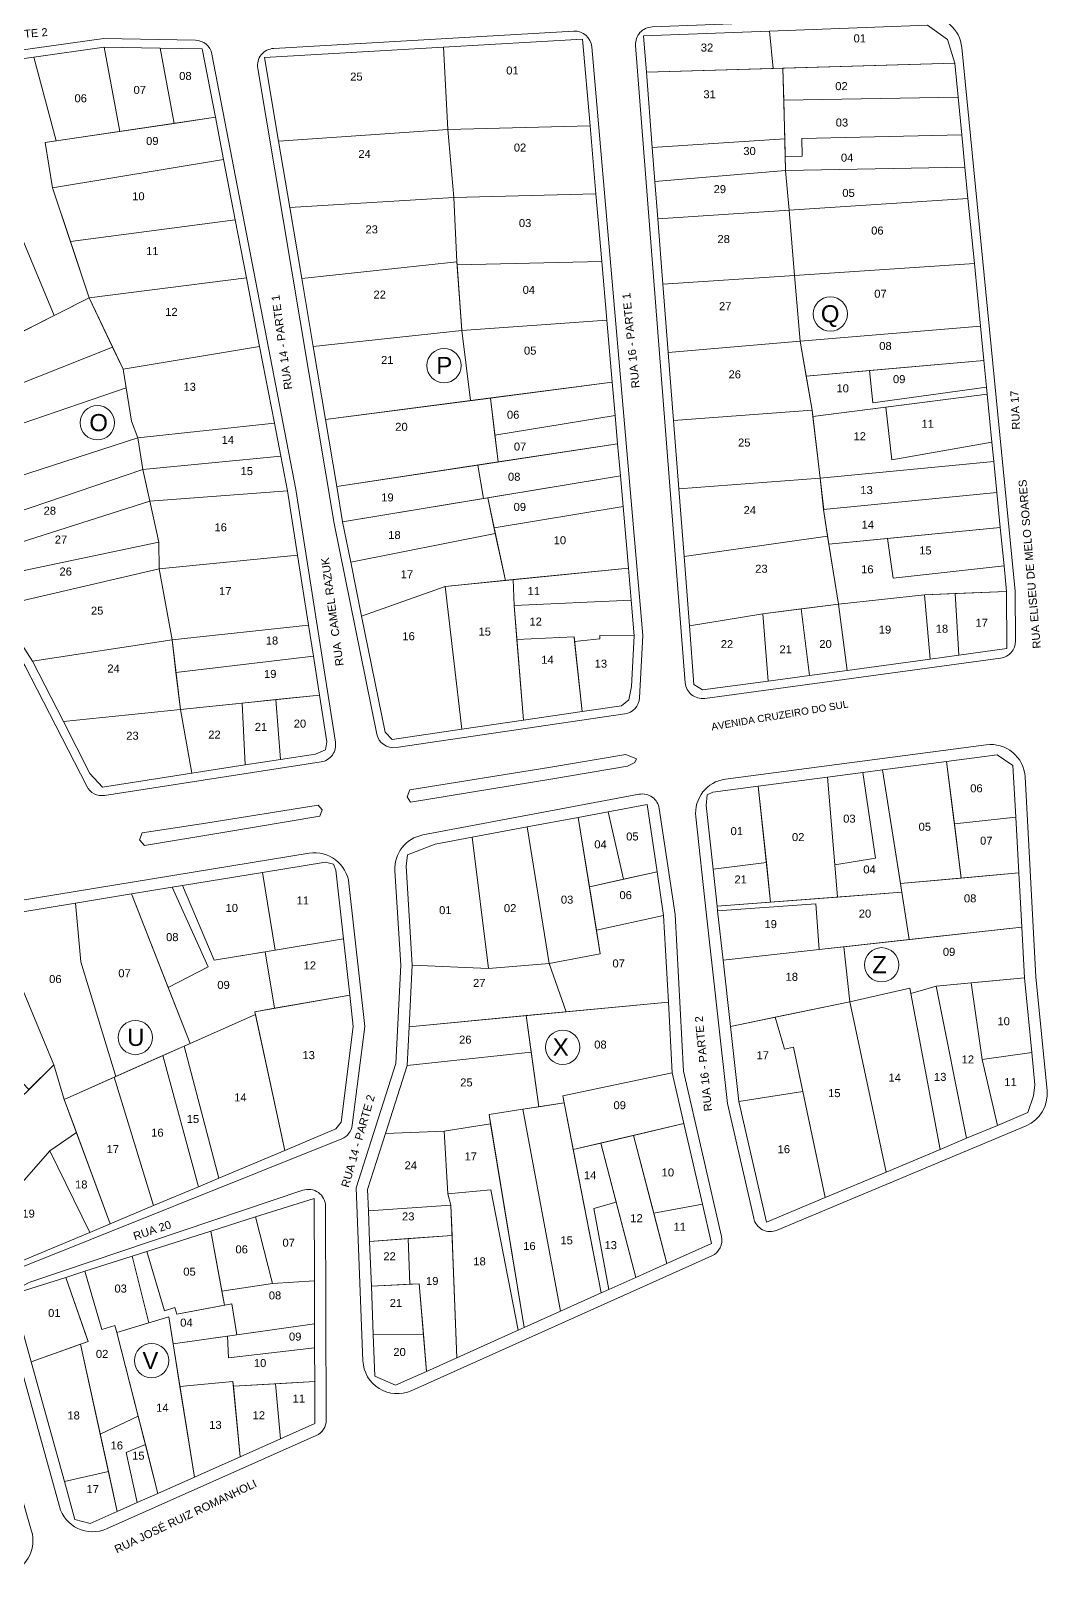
# Model space of a CAD drawing. Header units: inches. Extents: x 1 to 655, y 1 to 567.
# Drawn here: x 477.2 to 654.9, y 76.8 to 346.4 of the extents above; entities that cross this region are included whole.
import ezdxf
from ezdxf.enums import TextEntityAlignment as Align

# ---------------------------------------------------------------- set-up
doc = ezdxf.new("R2010")
doc.units = ezdxf.units.IN
doc.header["$MEASUREMENT"] = 0
for name, color, linetype, lineweight in [('URB - Lote', 253, 'Continuous', 5), ('URB - Lote - Número', 7, 'Continuous', 0), ('URB - Quadra - Contorno', 7, 'Continuous', 20), ('URB - Quadra - Letra', 7, 'Continuous', 15), ('URB - Rua - Nome', 7, 'Continuous', 0)]:
    doc.layers.add(name, color=color, linetype=linetype, lineweight=lineweight)
doc.styles.get("Standard").update_dxf_attribs({"font": 'arial.ttf'})

msp = doc.modelspace()

# ---------------------------------------------------------------- linework, layer by layer
at = {"layer": 'URB - Lote'}
for points in [[(584.33, 345.49), (606.35, 346.33), (607.03, 339.78), (584.83, 339.11)], [(634, 347.38), (606.35, 346.33), (607.03, 339.78), (638.75, 340.74), (637.51, 344.87)], [(477.73, 341.78), (481.66, 327.12), (492.79, 328.77), (490.05, 343.5)], [(490.05, 343.5), (492.79, 328.77), (502.25, 330.17), (499.81, 343.33)], [(499.81, 343.33), (502.25, 330.17), (509.47, 331.24), (507.15, 343.2)], [(573.67, 344.89), (549.35, 343.49), (550.1, 329.13), (574.98, 329.76)], [(456.33, 336.92), (464.74, 321.07), (476.03, 293.92), (481.29, 296.57), (463.27, 339.77)], [(463.27, 339.77), (481.29, 296.57), (487.41, 299.66), (481.01, 318.88), (479.68, 326.82), (481.66, 327.12), (477.73, 341.78)], [(584.83, 339.11), (608.7, 339.83), (609.04, 327.46), (585.85, 325.98)], [(638.75, 340.74), (608.7, 339.83), (608.85, 334.24), (639.33, 334.78)], [(639.33, 334.78), (608.85, 334.24), (609.13, 324.4), (612.1, 324.47), (612.02, 327.53), (639.98, 328.2)], [(509.47, 331.24), (479.68, 326.82), (481.01, 318.88), (510.88, 323.89)], [(551.17, 317.22), (522.49, 315.44), (520.53, 327.09), (550.1, 329.13)], [(574.98, 329.76), (550.1, 329.13), (551.17, 317.22), (576.01, 317.87)], [(510.88, 323.89), (481.01, 318.88), (484.13, 309.52), (512.93, 313.32)], [(609.78, 314.98), (586.83, 313.47), (586.32, 320.02), (609.19, 321.96)], [(640.53, 322.54), (609.19, 321.96), (609.78, 314.98), (641.07, 317.03)], [(522.49, 315.44), (524.57, 303.04), (551.7, 305.98), (551.17, 317.22)], [(576.01, 317.87), (551.17, 317.22), (551.7, 305.98), (551.74, 305.46), (577.04, 306)], [(641.07, 317.03), (609.78, 314.98), (610.75, 303.55), (642.19, 305.68)], [(512.93, 313.32), (484.13, 309.52), (487.41, 299.66), (514.89, 303.16)], [(524.57, 303.04), (551.7, 305.98), (552.54, 293.95), (526.57, 291.16)], [(577.04, 306), (551.74, 305.46), (552.54, 293.95), (577.93, 295.74)], [(642.19, 305.68), (610.75, 303.55), (611.72, 292.06), (643.26, 294.73)], [(514.89, 303.16), (487.41, 299.66), (493.32, 287.16), (517.21, 291.14)], [(451.96, 275.38), (491.49, 291.04), (487.41, 299.66), (448.83, 280.2)], [(526.57, 291.16), (552.54, 293.95), (554.08, 281.68), (528.72, 278.37)], [(577.93, 295.74), (552.54, 293.95), (554.08, 281.68), (578.87, 284.92)], [(493.85, 283.91), (493.32, 287.16), (491.49, 291.04), (451.96, 275.38), (455.06, 270.62)], [(517.21, 291.14), (493.32, 287.16), (494.8, 278.1), (495.91, 275.15), (519.8, 277.76)], [(455.06, 270.62), (493.85, 283.91), (494.8, 278.1), (495.91, 275.15), (459.71, 263.46)], [(578.87, 284.92), (557.56, 282.13), (558.35, 275.66), (579.37, 279.08), (578.87, 284.92)], [(528.72, 278.37), (557.56, 282.13), (558.93, 270.95), (530.68, 266.66)], [(519.8, 277.76), (495.91, 275.15), (496.8, 269.62), (520.91, 271.99)], [(579.37, 279.08), (558.35, 275.66), (558.93, 270.95), (579.8, 274.12)], [(589.57, 278.18), (613.83, 280.03), (615.23, 268.12), (590.5, 266.24)], [(579.8, 274.12), (555.37, 270.41), (556.37, 264.56), (580.29, 268.51)], [(465.94, 253.87), (498, 264.1), (496.8, 269.62), (463.13, 258.2)], [(520.91, 271.99), (496.8, 269.62), (498, 264.1), (522.09, 265.9)], [(530.68, 266.66), (555.37, 270.41), (556.37, 264.56), (531.72, 260.49)], [(580.29, 268.51), (557.09, 264.68), (558.21, 259.45), (580.75, 263.17)], [(591.42, 254.42), (616.53, 257.95), (615.78, 262.64), (615.23, 268.12), (590.5, 266.24)], [(499.67, 252.29), (499.56, 256.95), (498, 264.1), (522.09, 265.9), (523.84, 254.66)], [(531.72, 260.49), (557.09, 264.68), (558.42, 258.47), (533.15, 253.41)], [(646.12, 265.63), (615.78, 262.64), (616.75, 256.59), (646.72, 259.51)], [(499.56, 256.95), (498, 264.1), (465.94, 253.87), (468.25, 250.32)], [(558.21, 259.45), (560.2, 250.25), (581.68, 252.39), (580.75, 263.17)], [(647.38, 252.78), (627.97, 250.65), (627, 257.59), (646.72, 259.51)], [(471.29, 245.65), (499.67, 252.29), (499.56, 256.95), (468.25, 250.32)], [(533.15, 253.41), (558.42, 258.47), (560.2, 250.25), (549.65, 249.2), (535.05, 244.01)], [(591.42, 254.42), (616.53, 257.95), (618.42, 246.08), (605.2, 244.38), (592.37, 242.29), (591.42, 254.42)], [(525.73, 242.43), (501.89, 239.83), (499.67, 252.29), (523.84, 254.66), (525.75, 242.43)], [(477.48, 236.12), (501.89, 239.83), (499.67, 252.29), (471.29, 245.65)], [(581.68, 252.39), (561.54, 250.38), (561.7, 245.85), (582.16, 246.8)], [(552.59, 224.21), (549.65, 249.2), (535.05, 244.01), (539.16, 223.7), (540.38, 222.41)], [(563.35, 225.8), (561.7, 245.85), (561.54, 250.38), (549.65, 249.2), (552.59, 224.21)], [(639.45, 237.16), (638.85, 247.93), (647.81, 248.3), (647.89, 238.31)], [(562.19, 239.89), (572.19, 240.34), (572.28, 239.54), (576.7, 240.01), (576.7, 240.62), (582.7, 240.57), (582.16, 246.8), (561.7, 245.85)], [(613.35, 233.61), (611.93, 245.25), (618.42, 246.08), (619.92, 234.5)], [(619.92, 234.5), (618.42, 246.08), (633.47, 247.7), (634.45, 236.48)], [(634.45, 236.48), (633.47, 247.7), (638.85, 247.93), (639.45, 237.16)], [(606.12, 232.63), (605.2, 244.38), (611.93, 245.25), (613.35, 233.61)], [(526.61, 236.96), (502.58, 234.11), (501.89, 239.83), (525.75, 242.43)], [(573.6, 227.31), (572.19, 240.34), (562.19, 239.89), (563.35, 225.8)], [(582.7, 240.57), (576.7, 240.62), (576.7, 240.01), (572.28, 239.54), (573.6, 227.31), (580.48, 228.32), (581.75, 229.36), (582.24, 231.7)], [(482.89, 225.53), (503.36, 227.64), (501.89, 239.83), (477.48, 236.12)], [(527.66, 230.19), (503.36, 227.64), (502.58, 234.11), (526.61, 236.96)], [(520.87, 218.92), (520.07, 229.39), (514.18, 228.77), (514.67, 217.96)], [(527.66, 230.19), (520.07, 229.39), (520.87, 218.92), (526.97, 219.86), (528.72, 220.63), (528.95, 221.98)], [(482.89, 225.53), (503.36, 227.64), (505.33, 216.51), (489.76, 214.1), (487.5, 216.49)], [(637.34, 218.56), (639.87, 198.18), (629.27, 197.21), (629.27, 197.21), (626.15, 217.09)], [(622.71, 216.63), (616.52, 215.82), (617.78, 200.51), (624.89, 201.63)], [(626.15, 217.09), (622.71, 216.63), (624.89, 201.63), (617.78, 200.51), (618.24, 194.84), (629.5, 195.69)], [(584.97, 211.06), (586.72, 199.27), (580.84, 197.97), (578.16, 209.77)], [(572.91, 208.79), (576.76, 184.91), (567.83, 183.23), (563.99, 207.11)], [(578.16, 209.77), (580.84, 197.97), (574.87, 196.65), (572.91, 208.79)], [(649.43, 208.81), (638.69, 207.67), (639.87, 198.18), (649.96, 199.1)], [(554.38, 205.3), (557.24, 182.36), (543.9, 182.95), (542.81, 200.26), (543.07, 202.24), (547.91, 204.09), (554.38, 205.3)], [(563.99, 207.11), (567.83, 183.23), (557.24, 182.36), (554.38, 205.3), (563.99, 207.11)], [(586.72, 199.27), (574.87, 196.65), (576.09, 189.08), (587.85, 191.61)], [(649.96, 199.1), (629.27, 197.21), (630.8, 187.42), (650.48, 189.59)], [(629.5, 195.69), (597.21, 193.26), (597.3, 192.42), (614.47, 193.68), (615.02, 185.67), (630.8, 187.42)], [(587.85, 191.61), (576.09, 189.08), (576.76, 184.91), (567.83, 183.23), (570.8, 174.78), (588.68, 176.49)], [(614.47, 193.68), (597.3, 192.42), (598.25, 183.82), (615.02, 185.67)], [(557.24, 182.36), (567.83, 183.23), (570.8, 174.78), (543.36, 172.17), (543.9, 182.95)], [(626.75, 146.74), (620.4, 176.53), (630.92, 178.93), (636.21, 150.71), (626.75, 146.74)], [(636.21, 150.71), (631.1, 177.97), (635.48, 179.25), (640.82, 152.65)], [(640.82, 152.65), (635.48, 179.25), (641.6, 179.84), (643.54, 166.42), (646.21, 154.91)], [(588.68, 176.49), (563.79, 174.12), (566.01, 158.17), (570.44, 158.88), (570.21, 160.06), (589.36, 164.1)], [(543.36, 172.17), (563.79, 174.12), (564.68, 167.7), (543.02, 165.38)], [(600.98, 159.08), (612.2, 160.82), (610.56, 168.61), (608.98, 168.25), (607.33, 173.84), (599.53, 172.23)], [(646.21, 154.91), (643.54, 166.42), (652.22, 167.69), (652.78, 162.01), (652.54, 160.06), (651.51, 157.14), (646.21, 154.91)], [(589.36, 164.1), (570.21, 160.06), (572.04, 150.68), (591.4, 155.22)], [(616.09, 142.27), (605.82, 137.96), (600.98, 159.08), (612.2, 160.82)], [(569.84, 122.42), (563.26, 157.74), (557.33, 156.8), (563.48, 119.57), (569.84, 122.42)], [(576.94, 125.6), (570.44, 158.88), (563.26, 157.74), (569.84, 122.42)], [(549.5, 153.91), (539.22, 153.51), (536.08, 143.72), (536.23, 139.97), (550.67, 140.98), (550.11, 142.92)], [(557.6, 155.17), (549.5, 153.91), (550.11, 142.92), (557.61, 143.65), (562.4, 119.08), (563.48, 119.57)], [(591.4, 155.22), (582.59, 153.16), (586.13, 139.55), (594.63, 141.11)], [(588.42, 130.76), (582.59, 153.16), (576.88, 151.82), (582.98, 128.32)], [(557.61, 143.65), (550.11, 142.92), (550.67, 140.98), (551.71, 114.28), (562.4, 119.08)], [(536.23, 139.97), (550.67, 140.98), (550.88, 135.63), (536.44, 134.63)], [(582.98, 128.32), (579.56, 141.5), (575.64, 140.37), (578.28, 126.21)], [(594.63, 141.11), (586.13, 139.55), (588.42, 130.76), (596.2, 134.25)], [(536.44, 134.63), (543.21, 135.1), (543.49, 127.12), (536.76, 126.79)], [(551.71, 114.28), (551.01, 132.19), (550.88, 135.63), (543.21, 135.1), (543.49, 127.12), (545.12, 127.2), (546.36, 111.88)], [(536.76, 126.79), (545.12, 127.2), (545.84, 118.41), (537.09, 118.35)], [(537.09, 118.35), (545.84, 118.41), (546.36, 111.88), (540.97, 109.46), (537.38, 111.06), (537.09, 118.35)]]:
    msp.add_lwpolyline(points, close=True, dxfattribs=at)
for points in [[(520.53, 327.09), (518.08, 341.69), (549.35, 343.49), (550.1, 329.13), (520.53, 327.09)], [(609.04, 327.46), (609.19, 321.96), (586.32, 320.02), (585.85, 325.98), (609.04, 327.46)], [(609.13, 324.4), (609.19, 321.96), (640.53, 322.54), (639.98, 328.2), (612.02, 327.53), (612.1, 324.47), (609.13, 324.39)], [(610.75, 303.55), (587.72, 302.04), (586.83, 313.47), (609.78, 314.98), (610.75, 303.55)], [(588.64, 290.11), (587.72, 302.04), (610.75, 303.55), (611.72, 292.06), (588.64, 290.11)], [(612.79, 285.96), (611.72, 292.06), (643.26, 294.73), (643.85, 288.72), (612.79, 285.96)], [(623.87, 286.94), (624.41, 281.29), (644.31, 284.03), (643.85, 288.72), (623.87, 286.94), (624.41, 281.29)], [(644.31, 284.03), (624.41, 281.29), (623.87, 286.94), (612.79, 285.96), (613.83, 280.03), (613.96, 278.91), (644.43, 282.84), (644.31, 284.03)], [(645.59, 271.03), (645.26, 274.39), (627.76, 271.3), (626.72, 280.56), (613.96, 278.91), (615.23, 268.12), (645.59, 271.03)], [(626.72, 280.56), (627.76, 271.3), (645.26, 274.39), (644.43, 282.84), (626.72, 280.56)], [(459.71, 263.46), (463.13, 258.2), (496.8, 269.62), (495.91, 275.15), (459.71, 263.46)], [(615.78, 262.64), (646.12, 265.63), (645.59, 271.03), (615.23, 268.12), (615.87, 262.65)], [(647.81, 248.3), (633.47, 247.7), (618.42, 246.08), (616.75, 256.59), (627, 257.59), (627.97, 250.65), (647.38, 252.78), (647.81, 248.3)], [(514.18, 228.77), (503.36, 227.64), (505.33, 216.51), (514.67, 217.96), (514.18, 228.77)], [(604.4, 214.22), (606.56, 193.96), (618.24, 194.84), (616.52, 215.82), (604.4, 214.22)], [(517.72, 199.14), (528.75, 200.95), (530.11, 200.59), (530.56, 199.53), (531.88, 187.53), (519.92, 185.58), (517.72, 199.14)], [(596.5, 199.75), (605.82, 200.89), (606.56, 193.96), (597.21, 193.26), (596.5, 199.75)], [(501.94, 196.56), (503.75, 196.86), (509.25, 183.83), (518.17, 185.29), (519.82, 175.39), (516.36, 174.79), (516.47, 174.3), (505.08, 169.24), (501.24, 179.04), (508.21, 182.65), (501.94, 196.56)], [(503.75, 196.86), (517.72, 199.14), (519.92, 185.58), (509.25, 183.83), (503.75, 196.86)], [(485.04, 193.8), (494.83, 195.4), (505.08, 169.24), (492.05, 163.45), (485.92, 183.53), (485.04, 193.8)], [(494.83, 195.4), (501.94, 196.56), (508.21, 182.65), (501.24, 179.04), (494.83, 195.4)], [(470.43, 191.4), (485.04, 193.8), (485.92, 183.53), (492.05, 163.45), (483.05, 159.45), (481.24, 165.53), (470.43, 191.4)], [(450.63, 188.17), (470.43, 191.4), (481.24, 165.53), (476.86, 161.18), (462.59, 176.15), (450.63, 188.17)], [(650.48, 189.59), (619.36, 186.15), (620.4, 176.53), (630.92, 178.93), (631.1, 177.97), (635.48, 179.25), (650.96, 180.74), (650.48, 189.59)], [(531.88, 187.53), (518.17, 185.29), (519.82, 175.39), (532.97, 177.68), (531.88, 187.53)], [(598.25, 183.82), (615.02, 185.67), (619.36, 186.15), (620.4, 176.53), (620.4, 176.53), (599.53, 172.23), (598.25, 183.82)], [(643.57, 166.42), (641.6, 179.84), (650.96, 180.74), (652.22, 167.69), (643.54, 166.42)], [(532.97, 177.68), (533.58, 172.21), (531.45, 155.49), (530.56, 154.31), (521.59, 150.54), (516.36, 174.79), (532.97, 177.68)], [(521.59, 150.54), (516.47, 174.3), (503.99, 168.76), (510.08, 145.69), (521.59, 150.54)], [(510.08, 145.69), (503.99, 168.76), (500.31, 167.13), (506.51, 144.19), (510.08, 145.69)], [(539.22, 153.51), (549.5, 153.91), (557.6, 155.17), (557.33, 156.8), (563.26, 157.74), (566.01, 158.17), (564.68, 167.7), (543.02, 165.38), (543.02, 165.38), (539.22, 153.51)], [(467.85, 136.07), (480.55, 150.44), (485.17, 153.68), (483.05, 159.45), (481.24, 165.53), (461.11, 145.55), (467.85, 136.07)], [(506.51, 144.19), (498.68, 140.9), (491.77, 163.33), (500.31, 167.13), (506.51, 144.19)], [(498.68, 140.9), (491.77, 163.33), (483.05, 159.45), (491.05, 137.69), (498.68, 140.9)], [(491.05, 137.69), (485.17, 153.68), (480.55, 150.44), (487.5, 136.19), (491.05, 137.69)], [(578.28, 126.21), (576.94, 125.6), (572.04, 150.68), (576.88, 151.82), (579.56, 141.5), (575.64, 140.37), (578.28, 126.21)], [(487.5, 136.19), (480.55, 150.44), (467.85, 136.07), (472.3, 129.8), (487.5, 136.19)], [(516.47, 138.89), (519.43, 127.23), (526.78, 127.72), (526.73, 142.15), (516.47, 138.89)], [(508.68, 136.41), (510.6, 125.93), (519.43, 127.23), (516.47, 138.89), (508.68, 136.41)], [(497.49, 132.84), (508.68, 136.41), (511.06, 123.44), (502.71, 121.88), (502.39, 123.05), (500.57, 122.49), (497.49, 132.84)], [(494.9, 132.02), (497.84, 120.37), (501.33, 121.4), (502.08, 116.72), (513.25, 118.29), (512.34, 123.68), (502.71, 121.88), (502.39, 123.05), (500.57, 122.49), (497.49, 132.84), (494.9, 132.02)], [(486.66, 129.39), (494.9, 132.02), (497.84, 120.37), (492.23, 118.71), (491.91, 119.89), (489.59, 119.18), (486.66, 129.39)], [(475.19, 125.74), (483.32, 128.33), (487.23, 117.1), (477.26, 113.57), (474.75, 122.6), (475.19, 125.74)], [(495.98, 104.03), (492.66, 102.46), (489.33, 100.9), (485.87, 116.62), (487.23, 117.1), (487.07, 117.58), (483.32, 128.33), (486.66, 129.39), (489.59, 119.18), (491.91, 119.89), (492.23, 118.71), (495.98, 104.03)], [(526.78, 127.72), (519.43, 127.23), (510.6, 125.93), (511.06, 123.44), (512.34, 123.68), (513.25, 118.29), (526.81, 120.19), (526.78, 127.72)], [(505.81, 93.38), (499.42, 90.54), (492.23, 118.71), (501.33, 121.4), (505.81, 93.38)], [(511.58, 118.05), (511.76, 114.25), (526.82, 116.03), (526.81, 120.19), (511.58, 118.05)], [(490.78, 94.35), (483.06, 92.63), (477.26, 113.57), (485.87, 116.62), (490.78, 94.35)], [(513.82, 96.95), (512.54, 110.13), (503.27, 109.25), (505.81, 93.38), (513.82, 96.95)], [(520.86, 100.08), (513.82, 96.95), (512.63, 109.3), (519.99, 109.73), (520.86, 100.08)], [(526.85, 110.14), (526.88, 102.76), (520.86, 100.08), (519.99, 109.73), (526.85, 110.14)], [(495.81, 88.93), (492.31, 87.37), (489.33, 100.9), (495.98, 104.03), (497.24, 99.08), (493.88, 97.71), (495.81, 88.93)], [(499.42, 90.54), (495.81, 88.93), (493.88, 97.71), (497.24, 99.08), (499.42, 90.54)], [(492.31, 87.37), (487.58, 85.27), (484.9, 86), (483.06, 92.63), (490.78, 94.35), (492.31, 87.37)]]:
    msp.add_lwpolyline(points, dxfattribs=at)
at = {"layer": 'URB - Lote', "color": 5}
for points in [[(588.64, 290.11), (589.57, 278.18), (613.83, 280.03), (611.72, 292.06), (588.64, 290.11)], [(526.85, 110.14), (512.63, 109.3), (512.54, 110.13), (503.27, 109.25), (502.08, 116.72), (511.58, 118.05), (511.76, 114.25), (526.82, 116.03), (526.85, 110.14)]]:
    msp.add_lwpolyline(points, dxfattribs=at)
for points in [[(606.12, 232.63), (605.2, 244.38), (592.37, 242.29), (593.16, 232.04), (594.67, 231.07)], [(637.34, 218.56), (646.15, 219.72), (648.94, 217.85), (649.43, 208.81), (638.69, 207.67)], [(604.4, 214.22), (596.47, 213.18), (595.48, 212.73), (595.27, 210.85), (596.5, 199.75), (605.82, 200.89)], [(626.75, 146.74), (616.09, 142.27), (610.56, 168.61), (608.98, 168.25), (607.33, 173.84), (620.4, 176.53), (626.75, 146.74)]]:
    msp.add_lwpolyline(points, close=True, dxfattribs=at)
at = {"layer": 'URB - Quadra - Contorno'}
for points in [[(595.03, 229.61), (646.78, 236.64, 0.377315), (649.38, 239.64), (649.31, 248.38), (639.99, 343.47, 0.396844), (633.79, 348.88), (585.84, 347.05, 0.425851), (582.96, 343.82), (591.63, 232.35, 0.431139)], [(541.07, 221), (581.08, 226.89, 0.357206), (583.64, 229.71), (584.21, 240.59), (575.29, 343.57, 0.405781), (572.13, 346.31), (519.67, 343.29, 0.446492), (516.88, 339.8), (530.24, 260.22), (537.69, 223.37, 0.398728)], [(523.56, 266.16), (530.47, 221.93, -0.414559), (527.97, 218.5), (490.1, 212.63, -0.323802), (486.97, 214.23), (476.18, 235.37), (424.18, 315.36, -0.410528), (425.03, 319.49), (449.14, 335.6), (462.88, 341.22), (489.96, 345.01), (505.97, 344.72, -0.354361), (508.86, 342.29)], [(603.6, 138.67), (599, 158.74), (595.31, 192.2), (593.48, 208.88, -0.407966), (598.66, 215.48), (644.27, 221.49, -0.436799), (651.05, 215.87), (652.95, 180.89), (654.89, 160.97, -0.328663), (651.24, 154.85), (607.69, 136.57, -0.4656)], [(596.27, 132.09), (543.73, 108.51, -0.531121), (535.27, 113.74), (534.07, 143.99), (541.04, 165.74), (541.9, 182.93), (540.86, 199.44, -0.378538), (545.74, 205.71), (583.58, 212.83, -0.42571), (587.1, 210.32), (589.84, 191.81), (591.35, 164.38), (597.97, 135.5, -0.357744)], [(531.59, 152.57, 0.267647), (533.4, 154.96), (535.59, 172.19), (532.82, 197.24, 0.429536), (525.89, 202.5), (430.46, 186.89, 0.610641), (427.18, 176.73), (459.58, 144.25), (469.57, 130.19, 0.346487), (473.14, 129.14)], [(524.77, 143.56), (477.2, 127.53, 0.398289), (473.33, 120.24), (482.2, 88.22, 0.458374), (490.43, 84.35), (527.09, 100.66, 0.2973), (528.87, 103.41), (528.73, 140.73, 0.511736)]]:
    msp.add_lwpolyline(points, format="xyb", close=True, dxfattribs=at)
at = {"layer": 'URB - Quadra - Contorno', "flags": 128}
for points in [[(543.45, 213.58), (543.02, 212.41), (543.6, 211.45), (568.12, 215.47), (581.54, 217.77), (582.83, 218.4), (583.08, 219.03), (581.22, 219.78), (568.12, 217.58)], [(496.66, 206.06), (496.23, 204.84), (497.09, 203.88), (510.77, 206.12), (527.76, 209.01), (528.16, 210.13), (527.42, 210.93), (507.8, 207.77)]]:
    msp.add_lwpolyline(points, close=True, dxfattribs=at)
at = {"layer": 'URB - Quadra - Contorno'}
msp.add_lwpolyline([(473.95, 76.76, 0.377773), (477.34, 83.94), (467.68, 117.32)], format="xyb", dxfattribs=at)
at = {"layer": 'URB - Quadra - Letra'}
for centre in [(617, 296.85), (549.46, 287.8), (488.84, 277.81), (625.97, 183), (495.48, 170.28), (570.21, 168.58), (498.31, 113.77)]:
    msp.add_circle(centre, 3, dxfattribs=at)

# ---------------------------------------------------------------- texts
at = {"layer": 'URB - Lote - Número'}
for s, p in [('01', (622.15, 345.05)), ('32', (595.44, 343.44)), ('01', (561.42, 339.43)), ('08', (504.23, 338.48)), ('25', (534.13, 338.36)), ('02', (618.95, 336.7)), ('06', (485.92, 334.57)), ('07', (496.25, 336.03)), ('31', (595.89, 335.27)), ('03', (619.03, 330.33)), ('09', (498.44, 327.1)), ('02', (562.74, 325.95)), ('24', (535.56, 324.83)), ('30', (602.87, 325.34)), ('04', (619.94, 324.19)), ('10', (496.01, 317.43)), ('29', (597.68, 318.68)), ('05', (620.19, 318.02)), ('03', (563.63, 312.74)), ('23', (536.8, 311.64)), ('28', (598.35, 309.95)), ('06', (625.23, 311.43)), ('11', (498.45, 307.85)), ('22', (538.2, 300.23)), ('04', (564.29, 301.06)), ('07', (625.77, 300.39)), ('12', (501.78, 297.21)), ('27', (598.62, 298.2)), ('08', (626.64, 291.25)), ('21', (539.53, 288.79)), ('05', (564.52, 290.43)), ('26', (600.29, 286.28)), ('09', (629.04, 285.44)), ('13', (504.98, 284.1)), ('10', (619.16, 283.83)), ('20', (542.01, 277.11)), ('06', (561.54, 279.22)), ('11', (634.02, 277.63)), ('14', (511.66, 274.82)), ('25', (601.95, 274.35)), ('12', (622.14, 275.46)), ('07', (562.75, 273.65)), ('15', (514.96, 269.36)), ('08', (561.72, 268.37)), ('19', (539.56, 264.75)), ('13', (623.34, 266.04)), ('28', (480.52, 262.43)), ('09', (562.71, 263.09)), ('24', (602.93, 262.53)), ('16', (510.4, 259.53)), ('18', (540.78, 258.18)), ('14', (623.56, 259.99)), ('27', (482.48, 257.39)), ('10', (569.71, 257.27)), ('15', (633.63, 255.47)), ('26', (483.3, 251.79)), ('17', (542.96, 251.31)), ('23', (604.95, 252.28)), ('16', (623.47, 252.18)), ('17', (511.19, 248.36)), ('11', (565.15, 248.37)), ('25', (488.8, 244.95)), ('12', (565.47, 243.04)), ('17', (643.46, 242.82)), ('18', (519.37, 239.72)), ('16', (543.25, 240.48)), ('15', (556.57, 241.28)), ('19', (626.55, 241.63)), ('18', (636.52, 241.79)), ('22', (598.93, 239.09)), ('21', (609.19, 238.19)), ('20', (616.16, 239.12)), ('24', (491.67, 234.82)), ('19', (519.06, 233.88)), ('14', (567.55, 236.35)), ('13', (576.88, 235.68)), ('23', (494.97, 223.07)), ('22', (509.31, 223.26)), ('21', (517.45, 224.62)), ('20', (524.26, 225.19)), ('06', (642.55, 213.88)), ('03', (620.33, 208.57)), ('05', (633.52, 207.15)), ('05', (582.39, 205.45)), ('01', (600.64, 206.38)), ('02', (611.38, 205.34)), ('07', (644.27, 204.72)), ('04', (576.82, 204.07)), ('04', (623.85, 199.68)), ('21', (601.32, 197.93)), ('03', (570.97, 194.4)), ('06', (581.21, 195.19)), ('08', (641.45, 194.62)), ('01', (549.68, 192.56)), ('02', (561.01, 192.91)), ('20', (623.06, 191.96)), ('19', (606.56, 190.12)), ('07', (579.99, 183.24)), ('09', (637.76, 185.27)), ('18', (610.26, 180.9)), ('27', (555.61, 179.83)), ('10', (647.31, 173.13)), ('26', (553.17, 169.91)), ('08', (576.8, 169.05)), ('17', (605.18, 167.18)), ('12', (641.05, 166.45)), ('25', (553.37, 162.43)), ('14', (628.25, 163.26)), ('13', (636.21, 163.4)), ('11', (648.51, 162.49)), ('09', (580.17, 158.44)), ('15', (617.7, 160.55)), ('16', (608.87, 150.75)), ('24', (543.64, 147.92)), ('17', (554.12, 149.49)), ('14', (574.99, 146.18)), ('10', (588.59, 146.68)), ('23', (543.19, 138.99)), ('12', (583.11, 138.68)), ('11', (590.67, 137.18)), ('15', (570.89, 134.81)), ('22', (539.93, 132.02)), ('16', (564.39, 133.82)), ('13', (578.6, 133.97)), ('18', (555.66, 131.13)), ('19', (547.39, 127.69)), ('21', (541.04, 123.85)), ('20', (541.67, 115.27))]:
    msp.add_text(s, height=1.4, dxfattribs=at).set_placement(p, align=Align.MIDDLE_CENTER)
for s, p in [('11', (523.67, 193.55)), ('10', (511.25, 192.25)), ('08', (500.85, 187.14)), ('12', (524.9, 182.2)), ('06', (480.4, 179.81)), ('07', (492.5, 180.82)), ('09', (509.81, 178.78)), ('13', (524.69, 166.5)), ('14', (512.75, 159.1)), ('15', (504.46, 155.33)), ('16', (498.24, 152.94)), ('17', (490.45, 150.07)), ('18', (484.93, 143.88)), ('19', (475.72, 138.78)), ('07', (521.2, 133.69)), ('06', (512.98, 132.53)), ('05', (503.86, 128.63)), ('03', (491.82, 125.67)), ('08', (518.81, 124.47)), ('01', (480.22, 121.39)), ('04', (503.32, 119.71)), ('09', (522.34, 117.27)), ('02', (488.58, 114.24)), ('10', (516.2, 112.64)), ('14', (499.1, 104.83)), ('11', (522.98, 106.43)), ('18', (483.59, 103.47)), ('13', (508.39, 101.82)), ('12', (515.98, 103.51)), ('16', (491.15, 98.22)), ('15', (494.91, 96.44)), ('17', (486.93, 90.6))]:
    msp.add_text(s, height=1.4, dxfattribs=at).set_placement(p)
at = {"layer": 'URB - Quadra - Letra'}
for s, p in [('Q', (615.34, 295.38)), ('P', (548.1, 286.33)), ('O', (487.43, 276.34)), ('Z', (624.32, 181.53)), ('U', (494.04, 168.81)), ('X', (568.46, 167.11)), ('V', (496.71, 112.3))]:
    msp.add_text(s, height=3, dxfattribs=at).set_placement(p)
at = {"layer": 'URB - Rua - Nome'}
for s, height, rotation, p in [('RUA  3 - PARTE 2', 1.4, 5.0779, (472.14, 344.77)), ('RUA 14 - PARTE 1', 1.4, 97.7947, (521.78, 292)), ('RUA 16 - PARTE 1', 1.4, 95.6761, (582.83, 292.26)), ('RUA 17', 1.4, 92.6875, (650.02, 280.06)), ('RUA ELISEU DE MELO SOARES', 1.4, 94.9104, (652.55, 253.15)), ('RUA  CAMEL RAZUK', 1.4, 97.7947, (530.61, 244.84)), ('AVENIDA CRUZEIRO DO SUL', 1.25, 9.5459, (608.26, 226.02)), ('RUA 16 - PARTE 2', 1.4, 95.6761, (595.5, 165.77)), ('RUA 14 - PARTE 2', 1.4, 74.0498, (535.08, 151.98)), ('RUA 20', 1.4, 18.5837, (498.64, 135.89)), ('RUA JOSÉ RUIZ ROMANHOLI', 1.4, 25.5167, (504.55, 85.9))]:
    msp.add_text(s, height=height, rotation=rotation, dxfattribs=at).set_placement(p, align=Align.CENTER)

doc.saveas('drawing.dxf')
